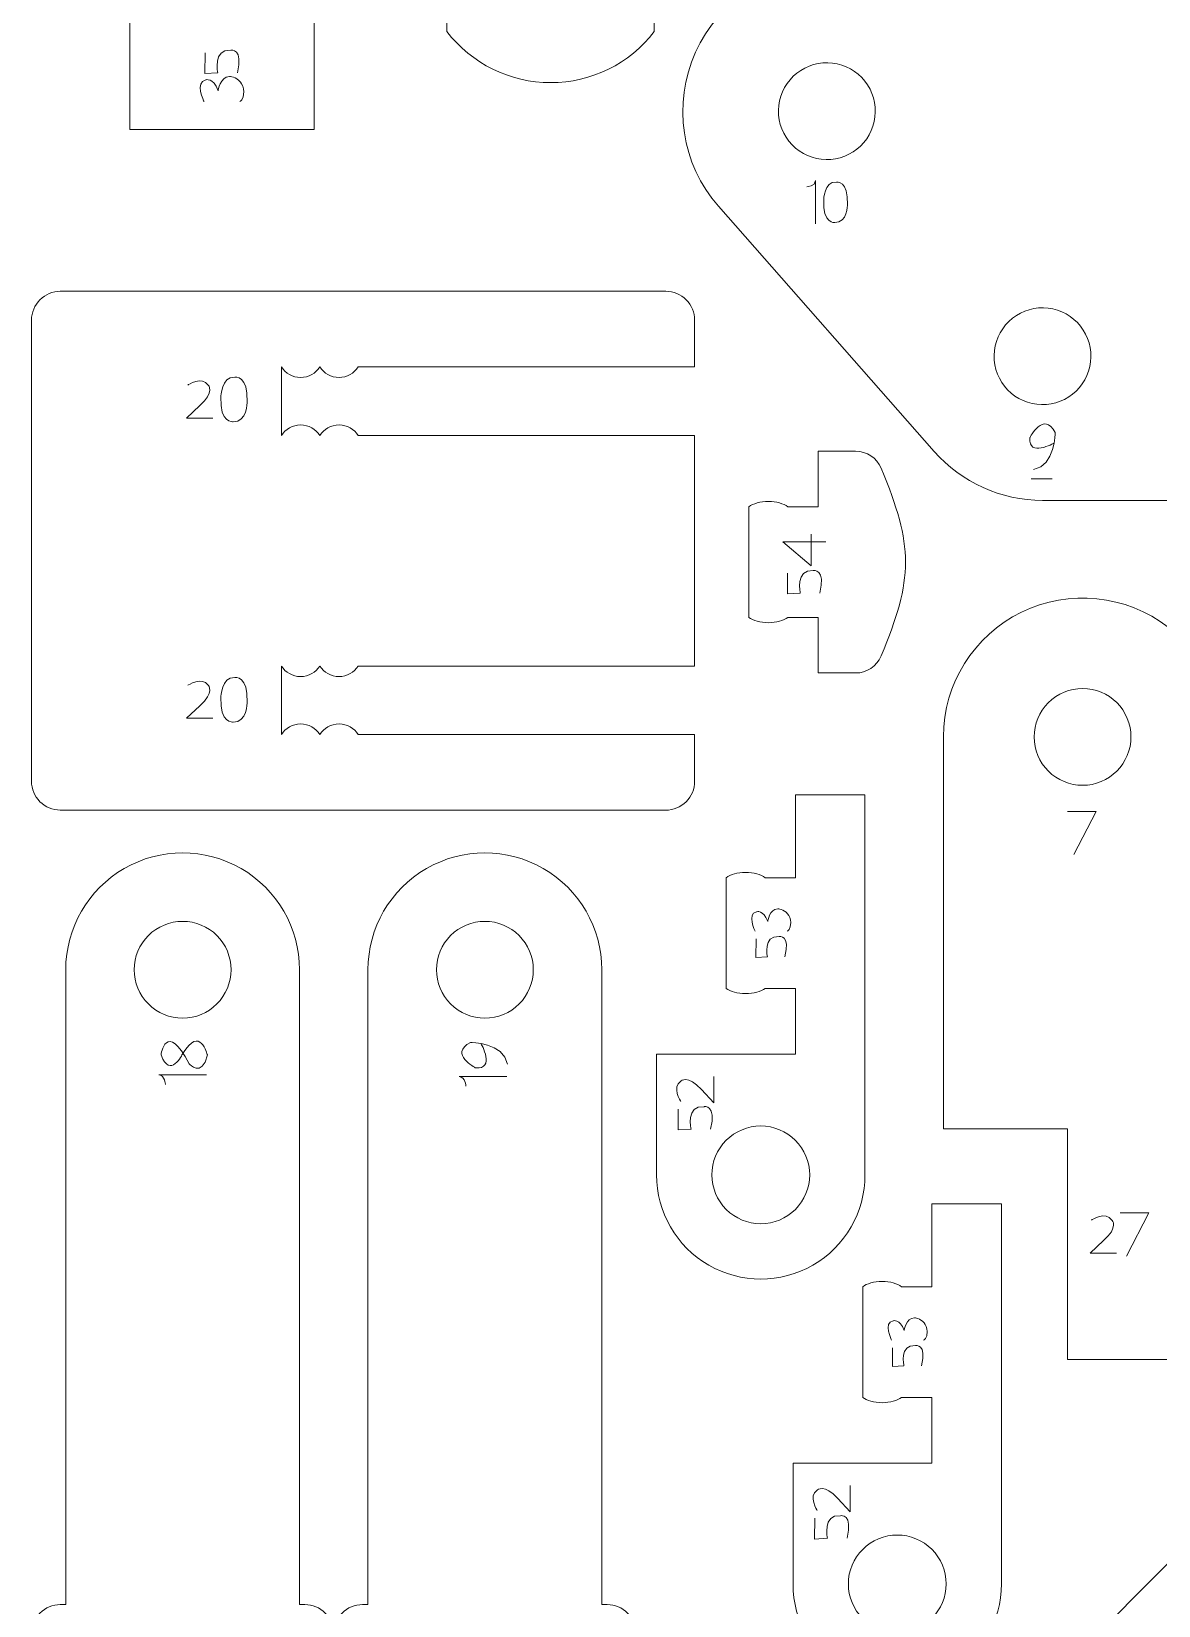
# Model space of a CAD drawing. Header units: centimetres. Extents: x -25 to 25, y -32.5 to 32.5.
# Drawn here: x -14.1 to -9.16, y 8.1 to 15 of the extents above; entities that cross this region are included whole.
import ezdxf

# ---------------------------------------------------------------- set-up
doc = ezdxf.new("R2010")
doc.units = ezdxf.units.CM
doc.header["$MEASUREMENT"] = 0
doc.layers.add('Capa 1', color=7, linetype='Continuous')

msp = doc.modelspace()

# ---------------------------------------------------------------- linework, layer by layer
at = {"layer": 'Capa 1', "color": 250, "lineweight": 9}
for points, knots in [([(-11.74855, 15.68373), (-11.74855, 15.68373), (-11.3707, 15.68237), (-11.3707, 15.68237), (-11.3707, 15.68237), (-11.3707, 15.68237), (-11.3707, 16.61662), (-11.3707, 16.61662), (-11.3707, 16.61662), (-11.3707, 16.61662), (-11.06768, 16.61662), (-11.06768, 16.61662), (-11.06768, 16.61662), (-11.06768, 16.61662), (-11.06768, 17.6771), (-11.06768, 17.6771), (-11.06768, 17.6771), (-11.06768, 17.6771), (-11.3707, 17.6771), (-11.3707, 17.6771), (-11.3707, 17.6771), (-11.3707, 17.6771), (-11.3707, 18.30834), (-11.3707, 18.30834), (-11.3707, 18.30834), (-11.3707, 18.30834), (-12.27966, 18.30834), (-12.27966, 18.30834), (-12.27966, 18.30834), (-12.27966, 18.30834), (-12.27966, 17.6771), (-12.27966, 17.6771), (-12.27966, 17.6771), (-12.27966, 17.6771), (-12.58267, 17.6771), (-12.58267, 17.6771), (-12.58267, 17.6771), (-12.58267, 17.6771), (-12.58267, 16.61662), (-12.58267, 16.61662), (-12.58267, 16.61662), (-12.58267, 16.61662), (-12.27966, 16.61662), (-12.27966, 16.61662), (-12.27966, 16.61662), (-12.27966, 16.61662), (-12.27966, 14.99787), (-12.27966, 14.99787), (-12.27966, 14.99787), (-12.17113, 14.85638), (-12.00285, 14.77351), (-11.82457, 14.77369), (-11.82457, 14.77369), (-11.64624, 14.77388), (-11.47891, 14.85615), (-11.3707, 14.99787), (-11.3707, 14.99787), (-11.3707, 14.99787), (-11.3707, 15.37938), (-11.3707, 15.37938), (-11.3707, 15.37938), (-11.3707, 15.37938), (-11.74855, 15.37938), (-11.74855, 15.37938)], [0, 0, 0, 0, 0.0588235, 0.0588235, 0.0588235, 0.0588235, 0.1176471, 0.1176471, 0.1176471, 0.1176471, 0.1764706, 0.1764706, 0.1764706, 0.1764706, 0.2352941, 0.2352941, 0.2352941, 0.2352941, 0.2941176, 0.2941176, 0.2941176, 0.2941176, 0.3529412, 0.3529412, 0.3529412, 0.3529412, 0.4117647, 0.4117647, 0.4117647, 0.4117647, 0.4705882, 0.4705882, 0.4705882, 0.4705882, 0.5294118, 0.5294118, 0.5294118, 0.5294118, 0.5882353, 0.5882353, 0.5882353, 0.5882353, 0.6470588, 0.6470588, 0.6470588, 0.6470588, 0.7058824, 0.7058824, 0.7058824, 0.7058824, 0.7647059, 0.7647059, 0.7647059, 0.7647059, 0.8235294, 0.8235294, 0.8235294, 0.8235294, 0.8823529, 0.8823529, 0.8823529, 0.8823529, 1, 1, 1, 1]), ([(-12.4709, 16.41608), (-12.4709, 16.41608), (-12.86054, 16.41608), (-12.86054, 16.41608), (-12.86054, 16.41608), (-12.86054, 16.41608), (-12.86054, 17.35537), (-12.86054, 17.35537), (-12.86054, 17.35537), (-12.86054, 17.35537), (-13.66854, 17.35537), (-13.66854, 17.35537), (-13.66854, 17.35537), (-13.66854, 17.35537), (-13.66854, 16.41608), (-13.66854, 16.41608), (-13.66854, 16.41608), (-13.66854, 16.41608), (-14.05821, 16.41608), (-14.05821, 16.41608), (-14.05821, 16.41608), (-14.05821, 15.75616), (-14.05821, 16.16703), (-14.05821, 15.50711), (-14.05821, 15.50711), (-14.05821, 15.50711), (-13.66854, 15.50711), (-13.66854, 15.50711), (-13.66854, 15.50711), (-13.66854, 15.50711), (-13.66854, 14.56782), (-13.66854, 14.56782), (-13.66854, 14.56782), (-13.66854, 14.56782), (-12.86054, 14.56782), (-12.86054, 14.56782), (-12.86054, 14.56782), (-12.86054, 14.56782), (-12.86054, 15.50711), (-12.86054, 15.50711), (-12.86054, 15.50711), (-12.86054, 15.50711), (-12.4709, 15.50711), (-12.4709, 15.50711), (-12.4709, 15.50711), (-12.4709, 15.50711), (-12.4709, 16.41608), (-12.4709, 16.41608)], [0, 0, 0, 0, 0.0769231, 0.0769231, 0.0769231, 0.0769231, 0.1538462, 0.1538462, 0.1538462, 0.1538462, 0.2307692, 0.2307692, 0.2307692, 0.2307692, 0.3076923, 0.3076923, 0.3076923, 0.3076923, 0.3846154, 0.3846154, 0.3846154, 0.3846154, 0.4615385, 0.4615385, 0.4615385, 0.4615385, 0.5384615, 0.5384615, 0.5384615, 0.5384615, 0.6153846, 0.6153846, 0.6153846, 0.6153846, 0.6923077, 0.6923077, 0.6923077, 0.6923077, 0.7692308, 0.7692308, 0.7692308, 0.7692308, 0.8461538, 0.8461538, 0.8461538, 0.8461538, 1, 1, 1, 1]), ([(-11.0886, 14.23164), (-11.0886, 14.23164), (-10.14392, 13.15748), (-10.14392, 13.15748), (-10.14392, 13.15748), (-10.02403, 13.02119), (-9.85147, 12.94305), (-9.66995, 12.94299), (-9.66995, 12.94299), (-9.66995, 12.94299), (-8.71816, 12.94254), (-8.71816, 12.94254), (-8.71816, 12.94254), (-8.53664, 12.94248), (-8.36397, 13.02037), (-8.24398, 13.15658), (-8.24398, 13.15658), (-8.24398, 13.15658), (-7.29828, 14.22984), (-7.29828, 14.22984), (-7.29828, 14.22984), (-7.13456, 14.4168), (-7.0955, 14.68231), (-7.19844, 14.9085), (-7.19844, 14.9085), (-7.30138, 15.13469), (-7.52335, 15.27964), (-7.77186, 15.27899), (-7.77186, 15.27899), (-7.77186, 15.27899), (-10.61403, 15.28034), (-10.61403, 15.28034), (-10.61403, 15.28034), (-10.86254, 15.27969), (-11.08765, 15.13357), (-11.18941, 14.90684), (-11.18941, 14.90684), (-11.29117, 14.68012), (-11.2533, 14.41775), (-11.0886, 14.23164)], [0, 0, 0, 0, 0.0909091, 0.0909091, 0.0909091, 0.0909091, 0.1818182, 0.1818182, 0.1818182, 0.1818182, 0.2727273, 0.2727273, 0.2727273, 0.2727273, 0.3636364, 0.3636364, 0.3636364, 0.3636364, 0.4545455, 0.4545455, 0.4545455, 0.4545455, 0.5454545, 0.5454545, 0.5454545, 0.5454545, 0.6363636, 0.6363636, 0.6363636, 0.6363636, 0.7272727, 0.7272727, 0.7272727, 0.7272727, 0.8181818, 0.8181818, 0.8181818, 0.8181818, 1, 1, 1, 1]), ([(-10.45277, 14.51127), (-10.48918, 14.46842), (-10.54112, 14.4418), (-10.59716, 14.43724), (-10.59716, 14.43724), (-10.6532, 14.4327), (-10.70896, 14.45077), (-10.75181, 14.48718), (-10.75181, 14.48718), (-10.79465, 14.52359), (-10.82128, 14.57553), (-10.82583, 14.63157), (-10.82583, 14.63157), (-10.83038, 14.68762), (-10.81231, 14.74337), (-10.7759, 14.78622), (-10.7759, 14.78622), (-10.73948, 14.82906), (-10.68755, 14.85569), (-10.6315, 14.86024), (-10.6315, 14.86024), (-10.57546, 14.86479), (-10.5197, 14.84672), (-10.47686, 14.81031), (-10.47686, 14.81031), (-10.43401, 14.7739), (-10.40738, 14.72196), (-10.40284, 14.66591), (-10.40284, 14.66591), (-10.39829, 14.60987), (-10.41636, 14.55411), (-10.45277, 14.51127)], [0, 0, 0, 0, 0.1111111, 0.1111111, 0.1111111, 0.1111111, 0.2222222, 0.2222222, 0.2222222, 0.2222222, 0.3333333, 0.3333333, 0.3333333, 0.3333333, 0.4444444, 0.4444444, 0.4444444, 0.4444444, 0.5555556, 0.5555556, 0.5555556, 0.5555556, 0.6666667, 0.6666667, 0.6666667, 0.6666667, 0.7777778, 0.7777778, 0.7777778, 0.7777778, 1, 1, 1, 1]), ([(-12.66759, 11.91696), (-12.66759, 11.91696), (-11.19405, 11.91696), (-11.19405, 11.91696), (-11.19405, 11.91696), (-11.19405, 11.91696), (-11.19405, 11.71169), (-11.19405, 11.71169), (-11.19405, 11.71169), (-11.19407, 11.67817), (-11.20741, 11.64603), (-11.23113, 11.62234), (-11.23113, 11.62234), (-11.25485, 11.59865), (-11.28685, 11.58535), (-11.32037, 11.58538), (-11.32037, 11.58538), (-11.32037, 11.58538), (-13.97307, 11.58538), (-13.97307, 11.58538), (-13.97307, 11.58538), (-14.00659, 11.5854), (-14.03873, 11.59873), (-14.06242, 11.62245), (-14.06242, 11.62245), (-14.08611, 11.64617), (-14.09941, 11.67817), (-14.09938, 11.71169), (-14.09938, 11.71169), (-14.09938, 11.71169), (-14.09938, 13.7328), (-14.09938, 13.7328), (-14.09938, 13.7328), (-14.09937, 13.76632), (-14.08603, 13.79846), (-14.06231, 13.82215), (-14.06231, 13.82215), (-14.03859, 13.84584), (-14.00659, 13.85914), (-13.97307, 13.85911), (-13.97307, 13.85911), (-13.97307, 13.85911), (-11.32037, 13.85911), (-11.32037, 13.85911), (-11.32037, 13.85911), (-11.28685, 13.85909), (-11.2547, 13.84575), (-11.23102, 13.82204), (-11.23102, 13.82204), (-11.20733, 13.79831), (-11.19403, 13.76632), (-11.19405, 13.7328), (-11.19405, 13.7328), (-11.19405, 13.7328), (-11.19405, 13.52753), (-11.19405, 13.52753), (-11.19405, 13.52753), (-11.19405, 13.52753), (-12.66775, 13.52753), (-12.66775, 13.52753)], [0, 0, 0, 0, 0.0625, 0.0625, 0.0625, 0.0625, 0.125, 0.125, 0.125, 0.125, 0.1875, 0.1875, 0.1875, 0.1875, 0.25, 0.25, 0.25, 0.25, 0.3125, 0.3125, 0.3125, 0.3125, 0.375, 0.375, 0.375, 0.375, 0.4375, 0.4375, 0.4375, 0.4375, 0.5, 0.5, 0.5, 0.5, 0.5625, 0.5625, 0.5625, 0.5625, 0.625, 0.625, 0.625, 0.625, 0.6875, 0.6875, 0.6875, 0.6875, 0.75, 0.75, 0.75, 0.75, 0.8125, 0.8125, 0.8125, 0.8125, 0.875, 0.875, 0.875, 0.875, 1, 1, 1, 1]), ([(-9.50809, 13.43711), (-9.54449, 13.39426), (-9.59643, 13.36764), (-9.65248, 13.36309), (-9.65248, 13.36309), (-9.70852, 13.35854), (-9.76428, 13.37661), (-9.80712, 13.41302), (-9.80712, 13.41302), (-9.84997, 13.44943), (-9.87659, 13.50137), (-9.88115, 13.55741), (-9.88115, 13.55741), (-9.8857, 13.61346), (-9.86763, 13.66921), (-9.83121, 13.71206), (-9.83121, 13.71206), (-9.7948, 13.7549), (-9.74287, 13.78153), (-9.68683, 13.78608), (-9.68683, 13.78608), (-9.63078, 13.79063), (-9.57502, 13.77256), (-9.53218, 13.73615), (-9.53218, 13.73615), (-9.48933, 13.69974), (-9.4627, 13.6478), (-9.45816, 13.59176), (-9.45816, 13.59176), (-9.4536, 13.53571), (-9.47167, 13.47995), (-9.50809, 13.43711)], [0, 0, 0, 0, 0.1111111, 0.1111111, 0.1111111, 0.1111111, 0.2222222, 0.2222222, 0.2222222, 0.2222222, 0.3333333, 0.3333333, 0.3333333, 0.3333333, 0.4444444, 0.4444444, 0.4444444, 0.4444444, 0.5555556, 0.5555556, 0.5555556, 0.5555556, 0.6666667, 0.6666667, 0.6666667, 0.6666667, 0.7777778, 0.7777778, 0.7777778, 0.7777778, 1, 1, 1, 1]), ([(-13.00463, 13.52753), (-12.98685, 13.49983), (-12.95577, 13.48147), (-12.92041, 13.48147), (-12.92041, 13.48147), (-12.88505, 13.48147), (-12.85397, 13.49983), (-12.83619, 13.52753)], [0, 0, 0, 0, 0.3333333, 0.3333333, 0.3333333, 0.3333333, 1, 1, 1, 1]), ([(-12.83619, 13.52753), (-12.81841, 13.49983), (-12.78733, 13.48147), (-12.75197, 13.48147), (-12.75197, 13.48147), (-12.71661, 13.48147), (-12.68553, 13.49983), (-12.66775, 13.52753)], [0, 0, 0, 0, 0.3333333, 0.3333333, 0.3333333, 0.3333333, 1, 1, 1, 1]), ([(-13.00447, 13.22752), (-12.98669, 13.25522), (-12.95561, 13.27358), (-12.92025, 13.27358), (-12.92025, 13.27358), (-12.88489, 13.27358), (-12.85381, 13.25522), (-12.83603, 13.22752)], [0, 0, 0, 0, 0.3333333, 0.3333333, 0.3333333, 0.3333333, 1, 1, 1, 1]), ([(-12.83603, 13.22752), (-12.81825, 13.25522), (-12.78717, 13.27358), (-12.75181, 13.27358), (-12.75181, 13.27358), (-12.71645, 13.27358), (-12.68537, 13.25522), (-12.66759, 13.22752)], [0, 0, 0, 0, 0.3333333, 0.3333333, 0.3333333, 0.3333333, 1, 1, 1, 1]), ([(-12.66759, 13.22752), (-12.66759, 13.22752), (-11.19405, 13.22752), (-11.19405, 13.22752), (-11.19405, 13.22752), (-11.19405, 13.22752), (-11.19405, 12.21697), (-11.19405, 12.21697), (-11.19405, 12.21697), (-11.19405, 12.21697), (-12.66775, 12.21697), (-12.66775, 12.21697)], [0, 0, 0, 0, 0.25, 0.25, 0.25, 0.25, 0.5, 0.5, 0.5, 0.5, 1, 1, 1, 1]), ([(-10.78584, 12.91482), (-10.78584, 12.91482), (-10.65301, 12.91482), (-10.65301, 12.91482), (-10.65301, 12.91482), (-10.65301, 12.91482), (-10.65301, 13.15842), (-10.65301, 13.15842), (-10.65301, 13.15842), (-10.65301, 13.15842), (-10.4887, 13.15842), (-10.4887, 13.15842), (-10.4887, 13.15842), (-10.43977, 13.15838), (-10.39572, 13.12906), (-10.37687, 13.08395), (-10.37687, 13.08395), (-10.23475, 12.74377), (-10.23467, 12.60107), (-10.37687, 12.26094), (-10.37687, 12.26094), (-10.39572, 12.21583), (-10.43977, 12.18646), (-10.4887, 12.18646), (-10.4887, 12.18646), (-10.4887, 12.18646), (-10.65301, 12.18646), (-10.65301, 12.18646), (-10.65301, 12.18646), (-10.65301, 12.18646), (-10.65301, 12.43006), (-10.65301, 12.43006), (-10.65301, 12.43006), (-10.65301, 12.43006), (-10.78584, 12.43006), (-10.78584, 12.43006)], [0, 0, 0, 0, 0.1, 0.1, 0.1, 0.1, 0.2, 0.2, 0.2, 0.2, 0.3, 0.3, 0.3, 0.3, 0.4, 0.4, 0.4, 0.4, 0.5, 0.5, 0.5, 0.5, 0.6, 0.6, 0.6, 0.6, 0.7, 0.7, 0.7, 0.7, 0.8, 0.8, 0.8, 0.8, 1, 1, 1, 1]), ([(-10.95597, 12.91482), (-10.93801, 12.92881), (-10.90662, 12.93808), (-10.8709, 12.93808), (-10.8709, 12.93808), (-10.83519, 12.93808), (-10.8038, 12.92881), (-10.78584, 12.91482)], [0, 0, 0, 0, 0.3333333, 0.3333333, 0.3333333, 0.3333333, 1, 1, 1, 1]), ([(-8.78148, 9.8854), (-8.78148, 9.8854), (-8.34007, 9.8854), (-8.34007, 9.8854), (-8.34007, 9.8854), (-8.34007, 9.8854), (-8.34007, 10.18857), (-8.34007, 10.18857), (-8.34007, 10.18857), (-8.34007, 10.18857), (-7.57704, 10.18857), (-7.57704, 10.18857), (-7.57704, 10.18857), (-7.57704, 10.18857), (-7.57704, 10.87427), (-7.57704, 10.87427), (-7.57704, 10.87427), (-7.57707, 11.06881), (-7.66656, 11.25237), (-7.81991, 11.37207), (-7.81991, 11.37207), (-7.81991, 11.37207), (-9.11915, 12.38665), (-9.11915, 12.38665), (-9.11915, 12.38665), (-9.30335, 12.5297), (-9.55298, 12.55522), (-9.76231, 12.4524), (-9.76231, 12.4524), (-9.97164, 12.34959), (-10.10403, 12.13966), (-10.10341, 11.90644), (-10.10341, 11.90644), (-10.10341, 11.90644), (-10.10341, 10.18857), (-10.10341, 10.18857), (-10.10341, 10.18857), (-10.10341, 10.18857), (-9.55978, 10.18857), (-9.55978, 10.18857), (-9.55978, 10.18857), (-9.55978, 10.18857), (-9.55978, 9.17802), (-9.55978, 9.17802), (-9.55978, 9.17802), (-9.55978, 9.17802), (-8.34007, 9.17802), (-8.34007, 9.17802), (-8.34007, 9.17802), (-8.34007, 9.17802), (-8.34007, 9.58539), (-8.34007, 9.58539), (-8.34007, 9.58539), (-8.34007, 9.58539), (-8.78132, 9.58539), (-8.78132, 9.58539)], [0, 0, 0, 0, 0.0666667, 0.0666667, 0.0666667, 0.0666667, 0.1333333, 0.1333333, 0.1333333, 0.1333333, 0.2, 0.2, 0.2, 0.2, 0.2666667, 0.2666667, 0.2666667, 0.2666667, 0.3333333, 0.3333333, 0.3333333, 0.3333333, 0.4, 0.4, 0.4, 0.4, 0.4666667, 0.4666667, 0.4666667, 0.4666667, 0.5333333, 0.5333333, 0.5333333, 0.5333333, 0.6, 0.6, 0.6, 0.6, 0.6666667, 0.6666667, 0.6666667, 0.6666667, 0.7333333, 0.7333333, 0.7333333, 0.7333333, 0.8, 0.8, 0.8, 0.8, 0.8666667, 0.8666667, 0.8666667, 0.8666667, 1, 1, 1, 1]), ([(-10.95597, 12.43006), (-10.93801, 12.41607), (-10.90662, 12.4068), (-10.8709, 12.4068), (-10.8709, 12.4068), (-10.83519, 12.4068), (-10.8038, 12.41607), (-10.78584, 12.43006)], [0, 0, 0, 0, 0.3333333, 0.3333333, 0.3333333, 0.3333333, 1, 1, 1, 1]), ([(-13.00463, 12.21697), (-12.98685, 12.18927), (-12.95577, 12.17091), (-12.92041, 12.17091), (-12.92041, 12.17091), (-12.88505, 12.17091), (-12.85397, 12.18927), (-12.83619, 12.21697)], [0, 0, 0, 0, 0.3333333, 0.3333333, 0.3333333, 0.3333333, 1, 1, 1, 1]), ([(-12.83619, 12.21697), (-12.81841, 12.18927), (-12.78733, 12.17091), (-12.75197, 12.17091), (-12.75197, 12.17091), (-12.71661, 12.17091), (-12.68553, 12.18927), (-12.66775, 12.21697)], [0, 0, 0, 0, 0.3333333, 0.3333333, 0.3333333, 0.3333333, 1, 1, 1, 1]), ([(-9.28201, 11.90644), (-9.28197, 11.85021), (-9.30427, 11.79628), (-9.344, 11.7565), (-9.344, 11.7565), (-9.38374, 11.71671), (-9.43791, 11.69434), (-9.49414, 11.6943), (-9.49414, 11.6943), (-9.55037, 11.69427), (-9.60431, 11.71657), (-9.64409, 11.75631), (-9.64409, 11.75631), (-9.68387, 11.79604), (-9.70624, 11.85021), (-9.70628, 11.90644), (-9.70628, 11.90644), (-9.70632, 11.96267), (-9.68401, 12.01661), (-9.64428, 12.05639), (-9.64428, 12.05639), (-9.60455, 12.09618), (-9.55037, 12.11855), (-9.49414, 12.11858), (-9.49414, 12.11858), (-9.43791, 12.11861), (-9.38398, 12.09631), (-9.34419, 12.05658), (-9.34419, 12.05658), (-9.30441, 12.01685), (-9.28204, 11.96267), (-9.28201, 11.90644)], [0, 0, 0, 0, 0.1111111, 0.1111111, 0.1111111, 0.1111111, 0.2222222, 0.2222222, 0.2222222, 0.2222222, 0.3333333, 0.3333333, 0.3333333, 0.3333333, 0.4444444, 0.4444444, 0.4444444, 0.4444444, 0.5555556, 0.5555556, 0.5555556, 0.5555556, 0.6666667, 0.6666667, 0.6666667, 0.6666667, 0.7777778, 0.7777778, 0.7777778, 0.7777778, 1, 1, 1, 1]), ([(-13.00447, 11.91696), (-12.98669, 11.94466), (-12.95561, 11.96302), (-12.92025, 11.96302), (-12.92025, 11.96302), (-12.88489, 11.96302), (-12.85381, 11.94466), (-12.83603, 11.91696)], [0, 0, 0, 0, 0.3333333, 0.3333333, 0.3333333, 0.3333333, 1, 1, 1, 1]), ([(-12.83603, 11.91696), (-12.81825, 11.94466), (-12.78717, 11.96302), (-12.75181, 11.96302), (-12.75181, 11.96302), (-12.71645, 11.96302), (-12.68537, 11.94466), (-12.66759, 11.91696)], [0, 0, 0, 0, 0.3333333, 0.3333333, 0.3333333, 0.3333333, 1, 1, 1, 1]), ([(-10.88539, 11.28917), (-10.88539, 11.28917), (-10.75252, 11.28917), (-10.75252, 11.28917), (-10.75252, 11.28917), (-10.75252, 11.28917), (-10.75252, 11.65273), (-10.75252, 11.65273), (-10.75252, 11.65273), (-10.75252, 11.65273), (-10.4474, 11.65273), (-10.4474, 11.65273), (-10.4474, 11.65273), (-10.4474, 11.65273), (-10.4474, 9.98702), (-10.4474, 9.98702), (-10.4474, 9.98702), (-10.4474, 9.82385), (-10.53444, 9.67312), (-10.67571, 9.59155), (-10.67571, 9.59155), (-10.81698, 9.50999), (-10.99106, 9.50999), (-11.13233, 9.59155), (-11.13233, 9.59155), (-11.27361, 9.67312), (-11.36065, 9.82385), (-11.36065, 9.98702), (-11.36065, 9.98702), (-11.36065, 9.98702), (-11.36065, 10.51634), (-11.36065, 10.51634), (-11.36065, 10.51634), (-11.36065, 10.51634), (-10.75252, 10.51634), (-10.75252, 10.51634), (-10.75252, 10.51634), (-10.75252, 10.51634), (-10.75252, 10.80436), (-10.75252, 10.80436), (-10.75252, 10.80436), (-10.75252, 10.80436), (-10.88539, 10.80436), (-10.88539, 10.80436)], [0, 0, 0, 0, 0.0833333, 0.0833333, 0.0833333, 0.0833333, 0.1666667, 0.1666667, 0.1666667, 0.1666667, 0.25, 0.25, 0.25, 0.25, 0.3333333, 0.3333333, 0.3333333, 0.3333333, 0.4166667, 0.4166667, 0.4166667, 0.4166667, 0.5, 0.5, 0.5, 0.5, 0.5833333, 0.5833333, 0.5833333, 0.5833333, 0.6666667, 0.6666667, 0.6666667, 0.6666667, 0.75, 0.75, 0.75, 0.75, 0.8333333, 0.8333333, 0.8333333, 0.8333333, 1, 1, 1, 1]), ([(-12.77509, 4.61434), (-12.77511, 4.58081), (-12.78845, 4.54867), (-12.81216, 4.52498), (-12.81216, 4.52498), (-12.83588, 4.5013), (-12.86788, 4.488), (-12.9014, 4.48802), (-12.9014, 4.48802), (-12.9014, 4.48802), (-12.92509, 4.48802), (-12.92509, 4.48802), (-12.92509, 4.48802), (-12.92509, 4.48802), (-12.92509, 1.7058), (-12.92509, 1.7058), (-12.92509, 1.7058), (-12.92509, 1.52283), (-13.0227, 1.35375), (-13.18116, 1.26227), (-13.18116, 1.26227), (-13.33962, 1.17079), (-13.53485, 1.17079), (-13.69331, 1.26227), (-13.69331, 1.26227), (-13.85176, 1.35375), (-13.94938, 1.52283), (-13.94938, 1.7058), (-13.94938, 1.7058), (-13.94938, 1.7058), (-13.94938, 4.48802), (-13.94938, 4.48802), (-13.94938, 4.48802), (-13.94938, 4.48802), (-13.97307, 4.48802), (-13.97307, 4.48802), (-13.97307, 4.48802), (-14.00658, 4.48804), (-14.03873, 4.50137), (-14.06242, 4.5251), (-14.06242, 4.5251), (-14.08611, 4.54881), (-14.09941, 4.58081), (-14.09938, 4.61434), (-14.09938, 4.61434), (-14.09938, 4.61434), (-14.09938, 7.9774), (-14.09938, 7.9774), (-14.09938, 7.9774), (-14.09936, 8.01092), (-14.08602, 8.04307), (-14.06231, 8.06675), (-14.06231, 8.06675), (-14.03858, 8.09045), (-14.00658, 8.10374), (-13.97307, 8.10372), (-13.97307, 8.10372), (-13.97307, 8.10372), (-13.94938, 8.10372), (-13.94938, 8.10372), (-13.94938, 8.10372), (-13.94938, 8.10372), (-13.94938, 10.88594), (-13.94938, 10.88594), (-13.94938, 10.88594), (-13.94938, 11.06891), (-13.85176, 11.23798), (-13.69331, 11.32947), (-13.69331, 11.32947), (-13.53485, 11.42096), (-13.33962, 11.42096), (-13.18116, 11.32947), (-13.18116, 11.32947), (-13.0227, 11.23798), (-12.92509, 11.06891), (-12.92509, 10.88594), (-12.92509, 10.88594), (-12.92509, 10.88594), (-12.92509, 8.10372), (-12.92509, 8.10372), (-12.92509, 8.10372), (-12.92509, 8.10372), (-12.9014, 8.10372), (-12.9014, 8.10372), (-12.9014, 8.10372), (-12.86788, 8.1037), (-12.83574, 8.09036), (-12.81205, 8.06664), (-12.81205, 8.06664), (-12.78836, 8.04292), (-12.77506, 8.01092), (-12.77509, 7.9774)], [0, 0, 0, 0, 0.0416667, 0.0416667, 0.0416667, 0.0416667, 0.0833333, 0.0833333, 0.0833333, 0.0833333, 0.125, 0.125, 0.125, 0.125, 0.1666667, 0.1666667, 0.1666667, 0.1666667, 0.2083333, 0.2083333, 0.2083333, 0.2083333, 0.25, 0.25, 0.25, 0.25, 0.2916667, 0.2916667, 0.2916667, 0.2916667, 0.3333333, 0.3333333, 0.3333333, 0.3333333, 0.375, 0.375, 0.375, 0.375, 0.4166667, 0.4166667, 0.4166667, 0.4166667, 0.4583333, 0.4583333, 0.4583333, 0.4583333, 0.5, 0.5, 0.5, 0.5, 0.5416667, 0.5416667, 0.5416667, 0.5416667, 0.5833333, 0.5833333, 0.5833333, 0.5833333, 0.625, 0.625, 0.625, 0.625, 0.6666667, 0.6666667, 0.6666667, 0.6666667, 0.7083333, 0.7083333, 0.7083333, 0.7083333, 0.75, 0.75, 0.75, 0.75, 0.7916667, 0.7916667, 0.7916667, 0.7916667, 0.8333333, 0.8333333, 0.8333333, 0.8333333, 0.875, 0.875, 0.875, 0.875, 0.9166667, 0.9166667, 0.9166667, 0.9166667, 1, 1, 1, 1]), ([(-12.62509, 10.88594), (-12.62509, 10.88594), (-12.62509, 8.10372), (-12.62509, 8.10372), (-12.62509, 8.10372), (-12.62509, 8.10372), (-12.64878, 8.10372), (-12.64878, 8.10372), (-12.64878, 8.10372), (-12.68229, 8.1037), (-12.71444, 8.09037), (-12.73813, 8.06664), (-12.73813, 8.06664), (-12.76182, 8.04293), (-12.77512, 8.01093), (-12.77509, 7.9774), (-12.77509, 7.9774), (-12.77509, 7.9774), (-12.77509, 4.61434), (-12.77509, 4.61434), (-12.77509, 4.61434), (-12.77507, 4.58082), (-12.76173, 4.54867), (-12.73802, 4.52499), (-12.73802, 4.52499), (-12.71429, 4.50129), (-12.68229, 4.488), (-12.64878, 4.48802), (-12.64878, 4.48802), (-12.64878, 4.48802), (-12.62509, 4.48802), (-12.62509, 4.48802), (-12.62509, 4.48802), (-12.62509, 4.48802), (-12.62509, 1.7058), (-12.62509, 1.7058), (-12.62509, 1.7058), (-12.62509, 1.52283), (-12.52747, 1.35376), (-12.36902, 1.26227), (-12.36902, 1.26227), (-12.21056, 1.17078), (-12.01533, 1.17078), (-11.85687, 1.26227), (-11.85687, 1.26227), (-11.69841, 1.35376), (-11.6008, 1.52283), (-11.6008, 1.7058), (-11.6008, 1.7058), (-11.6008, 1.7058), (-11.6008, 4.48802), (-11.6008, 4.48802), (-11.6008, 4.48802), (-11.6008, 4.48802), (-11.57711, 4.48802), (-11.57711, 4.48802), (-11.57711, 4.48802), (-11.54359, 4.48804), (-11.51145, 4.50138), (-11.48776, 4.5251), (-11.48776, 4.5251), (-11.46407, 4.54882), (-11.45077, 4.58082), (-11.4508, 4.61434), (-11.4508, 4.61434), (-11.4508, 4.61434), (-11.4508, 7.9774), (-11.4508, 7.9774), (-11.4508, 7.9774), (-11.45082, 8.01093), (-11.46416, 8.04307), (-11.48787, 8.06676), (-11.48787, 8.06676), (-11.51159, 8.09044), (-11.54359, 8.10374), (-11.57711, 8.10372), (-11.57711, 8.10372), (-11.57711, 8.10372), (-11.6008, 8.10372), (-11.6008, 8.10372), (-11.6008, 8.10372), (-11.6008, 8.10372), (-11.6008, 10.88594), (-11.6008, 10.88594), (-11.6008, 10.88594), (-11.6008, 11.06891), (-11.69841, 11.23799), (-11.85687, 11.32947), (-11.85687, 11.32947), (-12.01533, 11.42095), (-12.21056, 11.42095), (-12.36902, 11.32947), (-12.36902, 11.32947), (-12.52747, 11.23799), (-12.62509, 11.06891), (-12.62509, 10.88594)], [0, 0, 0, 0, 0.04, 0.04, 0.04, 0.04, 0.08, 0.08, 0.08, 0.08, 0.12, 0.12, 0.12, 0.12, 0.16, 0.16, 0.16, 0.16, 0.2, 0.2, 0.2, 0.2, 0.24, 0.24, 0.24, 0.24, 0.28, 0.28, 0.28, 0.28, 0.32, 0.32, 0.32, 0.32, 0.36, 0.36, 0.36, 0.36, 0.4, 0.4, 0.4, 0.4, 0.44, 0.44, 0.44, 0.44, 0.48, 0.48, 0.48, 0.48, 0.52, 0.52, 0.52, 0.52, 0.56, 0.56, 0.56, 0.56, 0.6, 0.6, 0.6, 0.6, 0.64, 0.64, 0.64, 0.64, 0.68, 0.68, 0.68, 0.68, 0.72, 0.72, 0.72, 0.72, 0.76, 0.76, 0.76, 0.76, 0.8, 0.8, 0.8, 0.8, 0.84, 0.84, 0.84, 0.84, 0.88, 0.88, 0.88, 0.88, 0.92, 0.92, 0.92, 0.92, 1, 1, 1, 1]), ([(-11.05552, 11.28917), (-11.03756, 11.30316), (-11.00617, 11.31243), (-10.97045, 11.31243), (-10.97045, 11.31243), (-10.93474, 11.31243), (-10.90335, 11.30316), (-10.88539, 11.28917)], [0, 0, 0, 0, 0.3333333, 0.3333333, 0.3333333, 0.3333333, 1, 1, 1, 1]), ([(-13.43723, 11.09807), (-13.49346, 11.09811), (-13.5474, 11.07581), (-13.58718, 11.03608), (-13.58718, 11.03608), (-13.62696, 10.99634), (-13.64933, 10.94217), (-13.64937, 10.88594), (-13.64937, 10.88594), (-13.64941, 10.82971), (-13.62711, 10.77577), (-13.58737, 10.73599), (-13.58737, 10.73599), (-13.54764, 10.6962), (-13.49346, 10.67383), (-13.43723, 10.6738), (-13.43723, 10.6738), (-13.38101, 10.67377), (-13.32707, 10.69607), (-13.28729, 10.7358), (-13.28729, 10.7358), (-13.2475, 10.77553), (-13.22513, 10.82971), (-13.2251, 10.88594), (-13.2251, 10.88594), (-13.22506, 10.94217), (-13.24736, 10.9961), (-13.2871, 11.03589), (-13.2871, 11.03589), (-13.32683, 11.07567), (-13.38101, 11.09804), (-13.43723, 11.09807)], [0, 0, 0, 0, 0.1111111, 0.1111111, 0.1111111, 0.1111111, 0.2222222, 0.2222222, 0.2222222, 0.2222222, 0.3333333, 0.3333333, 0.3333333, 0.3333333, 0.4444444, 0.4444444, 0.4444444, 0.4444444, 0.5555556, 0.5555556, 0.5555556, 0.5555556, 0.6666667, 0.6666667, 0.6666667, 0.6666667, 0.7777778, 0.7777778, 0.7777778, 0.7777778, 1, 1, 1, 1]), ([(-12.11294, 10.6738), (-12.16917, 10.67376), (-12.22311, 10.69607), (-12.26289, 10.7358), (-12.26289, 10.7358), (-12.30267, 10.77554), (-12.32504, 10.82971), (-12.32508, 10.88594), (-12.32508, 10.88594), (-12.32512, 10.94216), (-12.30282, 10.99611), (-12.26308, 11.03589), (-12.26308, 11.03589), (-12.22335, 11.07567), (-12.16917, 11.09804), (-12.11294, 11.09807), (-12.11294, 11.09807), (-12.05672, 11.09811), (-12.00278, 11.07581), (-11.963, 11.03608), (-11.963, 11.03608), (-11.92321, 10.99634), (-11.90084, 10.94216), (-11.90081, 10.88594), (-11.90081, 10.88594), (-11.90077, 10.82971), (-11.92307, 10.77577), (-11.96281, 10.73599), (-11.96281, 10.73599), (-12.00254, 10.69621), (-12.05672, 10.67384), (-12.11294, 10.6738)], [0, 0, 0, 0, 0.1111111, 0.1111111, 0.1111111, 0.1111111, 0.2222222, 0.2222222, 0.2222222, 0.2222222, 0.3333333, 0.3333333, 0.3333333, 0.3333333, 0.4444444, 0.4444444, 0.4444444, 0.4444444, 0.5555556, 0.5555556, 0.5555556, 0.5555556, 0.6666667, 0.6666667, 0.6666667, 0.6666667, 0.7777778, 0.7777778, 0.7777778, 0.7777778, 1, 1, 1, 1]), ([(-11.05552, 10.80436), (-11.03756, 10.79037), (-11.00617, 10.7811), (-10.97045, 10.7811), (-10.97045, 10.7811), (-10.93474, 10.7811), (-10.90335, 10.79037), (-10.88539, 10.80436)], [0, 0, 0, 0, 0.3333333, 0.3333333, 0.3333333, 0.3333333, 1, 1, 1, 1]), ([(-10.90402, 10.20125), (-10.96089, 10.2012), (-11.01538, 10.17859), (-11.05557, 10.13836), (-11.05557, 10.13836), (-11.09575, 10.09812), (-11.11829, 10.04385), (-11.11829, 9.98702), (-11.11829, 9.98702), (-11.11824, 9.93016), (-11.09563, 9.87563), (-11.0554, 9.83544), (-11.0554, 9.83544), (-11.01516, 9.79529), (-10.96089, 9.77272), (-10.90402, 9.77276), (-10.90402, 9.77276), (-10.84716, 9.7728), (-10.79267, 9.79542), (-10.75248, 9.83565), (-10.75248, 9.83565), (-10.71229, 9.87588), (-10.68976, 9.93016), (-10.6898, 9.98702), (-10.6898, 9.98702), (-10.68984, 10.04385), (-10.71246, 10.09838), (-10.75269, 10.13857), (-10.75269, 10.13857), (-10.79288, 10.17871), (-10.84716, 10.20129), (-10.90402, 10.20125)], [0, 0, 0, 0, 0.1111111, 0.1111111, 0.1111111, 0.1111111, 0.2222222, 0.2222222, 0.2222222, 0.2222222, 0.3333333, 0.3333333, 0.3333333, 0.3333333, 0.4444444, 0.4444444, 0.4444444, 0.4444444, 0.5555556, 0.5555556, 0.5555556, 0.5555556, 0.6666667, 0.6666667, 0.6666667, 0.6666667, 0.7777778, 0.7777778, 0.7777778, 0.7777778, 1, 1, 1, 1]), ([(-7.81609, 8.66641), (-7.81609, 8.66641), (-6.79676, 9.69427), (-6.79676, 9.69427), (-6.79676, 9.69427), (-6.79676, 9.69427), (-7.04767, 9.94326), (-7.04767, 9.94326), (-7.04767, 9.94326), (-7.10465, 9.99986), (-7.1818, 10.03149), (-7.26209, 10.03123), (-7.26209, 10.03123), (-7.3424, 10.03097), (-7.41958, 9.99854), (-7.47618, 9.94158), (-7.47618, 9.94158), (-7.47618, 9.94158), (-10.168, 7.22855), (-10.168, 7.22855), (-10.168, 7.22855), (-10.39868, 6.99776), (-10.46761, 6.65075), (-10.34269, 6.3493), (-10.34269, 6.3493), (-10.21775, 6.04788), (-9.91755, 5.85139), (-9.59125, 5.85146), (-9.59125, 5.85146), (-9.59125, 5.85146), (-6.46035, 5.86376), (-6.46035, 5.86376), (-6.46035, 5.86376), (-6.46035, 5.86376), (-6.46748, 7.68172), (-6.46748, 7.68172), (-6.46748, 7.68172), (-6.46748, 7.68172), (-4.9525, 7.68768), (-4.9525, 7.68768), (-4.9525, 7.68768), (-4.9525, 7.68768), (-4.95449, 8.19265), (-4.95449, 8.19265), (-4.95449, 8.19265), (-4.95449, 8.19265), (-5.69606, 8.19206), (-5.69606, 8.19206)], [0, 0, 0, 0, 0.0769231, 0.0769231, 0.0769231, 0.0769231, 0.1538462, 0.1538462, 0.1538462, 0.1538462, 0.2307692, 0.2307692, 0.2307692, 0.2307692, 0.3076923, 0.3076923, 0.3076923, 0.3076923, 0.3846154, 0.3846154, 0.3846154, 0.3846154, 0.4615385, 0.4615385, 0.4615385, 0.4615385, 0.5384615, 0.5384615, 0.5384615, 0.5384615, 0.6153846, 0.6153846, 0.6153846, 0.6153846, 0.6923077, 0.6923077, 0.6923077, 0.6923077, 0.7692308, 0.7692308, 0.7692308, 0.7692308, 0.8461538, 0.8461538, 0.8461538, 0.8461538, 1, 1, 1, 1]), ([(-10.2874, 9.49651), (-10.2874, 9.49651), (-10.15453, 9.49651), (-10.15453, 9.49651), (-10.15453, 9.49651), (-10.15453, 9.49651), (-10.15453, 9.86007), (-10.15453, 9.86007), (-10.15453, 9.86007), (-10.15453, 9.86007), (-9.84941, 9.86007), (-9.84941, 9.86007), (-9.84941, 9.86007), (-9.84941, 9.86007), (-9.84941, 8.19436), (-9.84941, 8.19436), (-9.84941, 8.19436), (-9.84941, 8.03119), (-9.93645, 7.88046), (-10.07772, 7.79889), (-10.07772, 7.79889), (-10.21899, 7.71733), (-10.39307, 7.71733), (-10.53434, 7.79889), (-10.53434, 7.79889), (-10.67562, 7.88046), (-10.76266, 8.03119), (-10.76266, 8.19436), (-10.76266, 8.19436), (-10.76266, 8.19436), (-10.76266, 8.72368), (-10.76266, 8.72368), (-10.76266, 8.72368), (-10.76266, 8.72368), (-10.15453, 8.72368), (-10.15453, 8.72368), (-10.15453, 8.72368), (-10.15453, 8.72368), (-10.15453, 9.0117), (-10.15453, 9.0117), (-10.15453, 9.0117), (-10.15453, 9.0117), (-10.2874, 9.0117), (-10.2874, 9.0117)], [0, 0, 0, 0, 0.0833333, 0.0833333, 0.0833333, 0.0833333, 0.1666667, 0.1666667, 0.1666667, 0.1666667, 0.25, 0.25, 0.25, 0.25, 0.3333333, 0.3333333, 0.3333333, 0.3333333, 0.4166667, 0.4166667, 0.4166667, 0.4166667, 0.5, 0.5, 0.5, 0.5, 0.5833333, 0.5833333, 0.5833333, 0.5833333, 0.6666667, 0.6666667, 0.6666667, 0.6666667, 0.75, 0.75, 0.75, 0.75, 0.8333333, 0.8333333, 0.8333333, 0.8333333, 1, 1, 1, 1]), ([(-10.45753, 9.49651), (-10.43957, 9.5105), (-10.40818, 9.51977), (-10.37246, 9.51977), (-10.37246, 9.51977), (-10.33675, 9.51977), (-10.30536, 9.5105), (-10.2874, 9.49651)], [0, 0, 0, 0, 0.3333333, 0.3333333, 0.3333333, 0.3333333, 1, 1, 1, 1]), ([(-10.45753, 9.0117), (-10.43957, 8.99771), (-10.40818, 8.98844), (-10.37246, 8.98844), (-10.37246, 8.98844), (-10.33675, 8.98844), (-10.30536, 8.99771), (-10.2874, 9.0117)], [0, 0, 0, 0, 0.3333333, 0.3333333, 0.3333333, 0.3333333, 1, 1, 1, 1]), ([(-10.30603, 8.40859), (-10.3629, 8.40854), (-10.41739, 8.38593), (-10.45758, 8.3457), (-10.45758, 8.3457), (-10.49776, 8.30546), (-10.5203, 8.25119), (-10.5203, 8.19436), (-10.5203, 8.19436), (-10.52025, 8.1375), (-10.49764, 8.08297), (-10.45741, 8.04278), (-10.45741, 8.04278), (-10.41717, 8.00263), (-10.3629, 7.98006), (-10.30603, 7.9801), (-10.30603, 7.9801), (-10.24917, 7.98014), (-10.19468, 8.00276), (-10.15449, 8.04299), (-10.15449, 8.04299), (-10.1143, 8.08322), (-10.09177, 8.1375), (-10.09181, 8.19436), (-10.09181, 8.19436), (-10.09185, 8.25119), (-10.11447, 8.30572), (-10.1547, 8.34591), (-10.1547, 8.34591), (-10.19489, 8.38605), (-10.24917, 8.40863), (-10.30603, 8.40859)], [0, 0, 0, 0, 0.1111111, 0.1111111, 0.1111111, 0.1111111, 0.2222222, 0.2222222, 0.2222222, 0.2222222, 0.3333333, 0.3333333, 0.3333333, 0.3333333, 0.4444444, 0.4444444, 0.4444444, 0.4444444, 0.5555556, 0.5555556, 0.5555556, 0.5555556, 0.6666667, 0.6666667, 0.6666667, 0.6666667, 0.7777778, 0.7777778, 0.7777778, 0.7777778, 1, 1, 1, 1])]:
    msp.add_open_spline(points, degree=3, knots=knots, dxfattribs=at)
at = {"layer": 'Capa 1', "color": 22, "lineweight": 5}
for points, knots in [([(-13.33877, 14.90474), (-13.33877, 14.90474), (-13.33932, 14.81327), (-13.33932, 14.81327), (-13.33932, 14.81327), (-13.33932, 14.81327), (-13.28294, 14.81656), (-13.28294, 14.81656)], [0, 0, 0, 0, 0.3333333, 0.3333333, 0.3333333, 0.3333333, 1, 1, 1, 1]), ([(-13.28294, 14.81656), (-13.28294, 14.81656), (-13.307, 14.92165), (-13.22577, 14.91547), (-13.22577, 14.91547), (-13.22577, 14.91547), (-13.17008, 14.92658), (-13.19729, 14.81656)], [0, 0, 0, 0, 0.3333333, 0.3333333, 0.3333333, 0.3333333, 1, 1, 1, 1]), ([(-13.1864, 14.6907), (-13.1864, 14.6907), (-13.16792, 14.69793), (-13.16912, 14.73398), (-13.16912, 14.73398), (-13.16974, 14.75269), (-13.17643, 14.76609), (-13.18408, 14.77581), (-13.18408, 14.77581), (-13.20278, 14.79951), (-13.23182, 14.80073), (-13.23182, 14.80073), (-13.23182, 14.80073), (-13.27353, 14.79951), (-13.28157, 14.73829), (-13.28157, 14.73829), (-13.28157, 14.73829), (-13.30386, 14.79825), (-13.33599, 14.78588), (-13.33599, 14.78588), (-13.33599, 14.78588), (-13.38542, 14.77724), (-13.34343, 14.6907), (-13.34343, 14.6907)], [0, 0, 0, 0, 0.1428571, 0.1428571, 0.1428571, 0.1428571, 0.2857143, 0.2857143, 0.2857143, 0.2857143, 0.4285714, 0.4285714, 0.4285714, 0.4285714, 0.5714286, 0.5714286, 0.5714286, 0.5714286, 0.7142857, 0.7142857, 0.7142857, 0.7142857, 1, 1, 1, 1]), ([(-10.57955, 14.16082), (-10.57955, 14.16082), (-10.63349, 14.15387), (-10.62805, 14.25962), (-10.62805, 14.25962), (-10.62805, 14.25962), (-10.62805, 14.3402), (-10.57293, 14.33811)], [0, 0, 0, 0, 0.3333333, 0.3333333, 0.3333333, 0.3333333, 1, 1, 1, 1]), ([(-10.57293, 14.33794), (-10.57293, 14.33794), (-10.51894, 14.34486), (-10.52436, 14.23916), (-10.52436, 14.23916), (-10.52436, 14.23916), (-10.5244, 14.1586), (-10.57955, 14.16063)], [0, 0, 0, 0, 0.3333333, 0.3333333, 0.3333333, 0.3333333, 1, 1, 1, 1]), ([(-13.41431, 13.44851), (-13.41431, 13.44851), (-13.35248, 13.48932), (-13.32532, 13.44851), (-13.32532, 13.44851), (-13.32532, 13.44851), (-13.2944, 13.41761), (-13.36239, 13.35827)], [0, 0, 0, 0, 0.3333333, 0.3333333, 0.3333333, 0.3333333, 1, 1, 1, 1]), ([(-13.21561, 13.2874), (-13.21561, 13.2874), (-13.27523, 13.27971), (-13.26922, 13.39661), (-13.26922, 13.39661), (-13.26922, 13.39661), (-13.26922, 13.48567), (-13.20829, 13.48337)], [0, 0, 0, 0, 0.3333333, 0.3333333, 0.3333333, 0.3333333, 1, 1, 1, 1]), ([(-13.20829, 13.48318), (-13.20829, 13.48318), (-13.14862, 13.49083), (-13.15461, 13.37399), (-13.15461, 13.37399), (-13.15461, 13.37399), (-13.15465, 13.28494), (-13.21561, 13.28718)], [0, 0, 0, 0, 0.3333333, 0.3333333, 0.3333333, 0.3333333, 1, 1, 1, 1]), ([(-13.36239, 13.35827), (-13.36239, 13.35827), (-13.42047, 13.30389), (-13.42047, 13.30389), (-13.42047, 13.30389), (-13.42047, 13.30389), (-13.30515, 13.30389), (-13.30515, 13.30389)], [0, 0, 0, 0, 0.3333333, 0.3333333, 0.3333333, 0.3333333, 1, 1, 1, 1]), ([(-10.68311, 12.79518), (-10.68311, 12.79518), (-10.68311, 12.65552), (-10.68311, 12.65552), (-10.68311, 12.65552), (-10.68311, 12.65552), (-10.80672, 12.76057), (-10.80672, 12.76057), (-10.80672, 12.76057), (-10.80672, 12.76057), (-10.61881, 12.76178), (-10.61881, 12.76178)], [0, 0, 0, 0, 0.25, 0.25, 0.25, 0.25, 0.5, 0.5, 0.5, 0.5, 1, 1, 1, 1]), ([(-10.78697, 12.62426), (-10.78697, 12.62426), (-10.78752, 12.53279), (-10.78752, 12.53279), (-10.78752, 12.53279), (-10.78752, 12.53279), (-10.73114, 12.53608), (-10.73114, 12.53608)], [0, 0, 0, 0, 0.3333333, 0.3333333, 0.3333333, 0.3333333, 1, 1, 1, 1]), ([(-10.73114, 12.53608), (-10.73114, 12.53608), (-10.7552, 12.64117), (-10.67397, 12.63499), (-10.67397, 12.63499), (-10.67397, 12.63499), (-10.61828, 12.6461), (-10.64549, 12.53608)], [0, 0, 0, 0, 0.3333333, 0.3333333, 0.3333333, 0.3333333, 1, 1, 1, 1]), ([(-13.41431, 12.13237), (-13.41431, 12.13237), (-13.35248, 12.17318), (-13.32532, 12.13237), (-13.32532, 12.13237), (-13.32532, 12.13237), (-13.2944, 12.10147), (-13.36239, 12.04213)], [0, 0, 0, 0, 0.3333333, 0.3333333, 0.3333333, 0.3333333, 1, 1, 1, 1]), ([(-13.21561, 11.97126), (-13.21561, 11.97126), (-13.27523, 11.96357), (-13.26922, 12.08047), (-13.26922, 12.08047), (-13.26922, 12.08047), (-13.26922, 12.16953), (-13.20829, 12.16723)], [0, 0, 0, 0, 0.3333333, 0.3333333, 0.3333333, 0.3333333, 1, 1, 1, 1]), ([(-13.20829, 12.16704), (-13.20829, 12.16704), (-13.14862, 12.17469), (-13.15461, 12.05785), (-13.15461, 12.05785), (-13.15461, 12.05785), (-13.15465, 11.9688), (-13.21561, 11.97104)], [0, 0, 0, 0, 0.3333333, 0.3333333, 0.3333333, 0.3333333, 1, 1, 1, 1]), ([(-13.36239, 12.04213), (-13.36239, 12.04213), (-13.42047, 11.98775), (-13.42047, 11.98775), (-13.42047, 11.98775), (-13.42047, 11.98775), (-13.30515, 11.98775), (-13.30515, 11.98775)], [0, 0, 0, 0, 0.3333333, 0.3333333, 0.3333333, 0.3333333, 1, 1, 1, 1]), ([(-9.5602, 11.58008), (-9.5602, 11.58008), (-9.43494, 11.58008), (-9.43494, 11.58008), (-9.43494, 11.58008), (-9.43494, 11.58008), (-9.53216, 11.3905), (-9.53216, 11.3905)], [0, 0, 0, 0, 0.3333333, 0.3333333, 0.3333333, 0.3333333, 1, 1, 1, 1]), ([(-10.78843, 11.05461), (-10.78843, 11.05461), (-10.77188, 11.06109), (-10.77296, 11.09336), (-10.77296, 11.09336), (-10.77351, 11.11012), (-10.7795, 11.12211), (-10.78635, 11.13082), (-10.78635, 11.13082), (-10.8031, 11.15204), (-10.8291, 11.15313), (-10.8291, 11.15313), (-10.8291, 11.15313), (-10.86644, 11.15204), (-10.87364, 11.09722), (-10.87364, 11.09722), (-10.87364, 11.09722), (-10.8936, 11.15091), (-10.92237, 11.13983), (-10.92237, 11.13983), (-10.92237, 11.13983), (-10.96663, 11.1321), (-10.92903, 11.05461), (-10.92903, 11.05461)], [0, 0, 0, 0, 0.1428571, 0.1428571, 0.1428571, 0.1428571, 0.2857143, 0.2857143, 0.2857143, 0.2857143, 0.4285714, 0.4285714, 0.4285714, 0.4285714, 0.5714286, 0.5714286, 0.5714286, 0.5714286, 0.7142857, 0.7142857, 0.7142857, 0.7142857, 1, 1, 1, 1]), ([(-10.87487, 10.94281), (-10.87487, 10.94281), (-10.89641, 11.0369), (-10.82368, 11.03137), (-10.82368, 11.03137), (-10.82368, 11.03137), (-10.77382, 11.04132), (-10.79818, 10.94281)], [0, 0, 0, 0, 0.3333333, 0.3333333, 0.3333333, 0.3333333, 1, 1, 1, 1]), ([(-10.92486, 11.02176), (-10.92486, 11.02176), (-10.92535, 10.93986), (-10.92535, 10.93986), (-10.92535, 10.93986), (-10.92535, 10.93986), (-10.87487, 10.94281), (-10.87487, 10.94281)], [0, 0, 0, 0, 0.3333333, 0.3333333, 0.3333333, 0.3333333, 1, 1, 1, 1]), ([(-13.43761, 10.51706), (-13.43761, 10.51706), (-13.49132, 10.40525), (-13.53179, 10.51232), (-13.53179, 10.51232), (-13.53179, 10.51232), (-13.51061, 10.66902), (-13.40794, 10.47301), (-13.40794, 10.47301), (-13.40794, 10.47301), (-13.35257, 10.40935), (-13.32893, 10.51266), (-13.32893, 10.51266), (-13.32893, 10.51266), (-13.36023, 10.64607), (-13.43761, 10.51706)], [0, 0, 0, 0, 0.2, 0.2, 0.2, 0.2, 0.4, 0.4, 0.4, 0.4, 0.6, 0.6, 0.6, 0.6, 1, 1, 1, 1]), ([(-12.12979, 10.56246), (-12.12979, 10.56246), (-12.065, 10.44779), (-12.15346, 10.45601), (-12.15346, 10.45601), (-12.15346, 10.45601), (-12.27309, 10.51569), (-12.17538, 10.56734), (-12.17538, 10.56734), (-12.17538, 10.56734), (-12.03025, 10.56687), (-12.014, 10.47227)], [0, 0, 0, 0, 0.25, 0.25, 0.25, 0.25, 0.5, 0.5, 0.5, 0.5, 1, 1, 1, 1]), ([(-11.25459, 10.30877), (-11.25459, 10.30877), (-11.2954, 10.3706), (-11.25459, 10.39776), (-11.25459, 10.39776), (-11.25459, 10.39776), (-11.22369, 10.42868), (-11.16435, 10.36069)], [0, 0, 0, 0, 0.3333333, 0.3333333, 0.3333333, 0.3333333, 1, 1, 1, 1]), ([(-11.16435, 10.36069), (-11.16435, 10.36069), (-11.10997, 10.30261), (-11.10997, 10.30261), (-11.10997, 10.30261), (-11.10997, 10.30261), (-11.10997, 10.41793), (-11.10997, 10.41793)], [0, 0, 0, 0, 0.3333333, 0.3333333, 0.3333333, 0.3333333, 1, 1, 1, 1]), ([(-11.20973, 10.18693), (-11.20973, 10.18693), (-11.23379, 10.29202), (-11.15256, 10.28584), (-11.15256, 10.28584), (-11.15256, 10.28584), (-11.09687, 10.29695), (-11.12408, 10.18693)], [0, 0, 0, 0, 0.3333333, 0.3333333, 0.3333333, 0.3333333, 1, 1, 1, 1]), ([(-11.26556, 10.27511), (-11.26556, 10.27511), (-11.26611, 10.18364), (-11.26611, 10.18364), (-11.26611, 10.18364), (-11.26611, 10.18364), (-11.20973, 10.18693), (-11.20973, 10.18693)], [0, 0, 0, 0, 0.3333333, 0.3333333, 0.3333333, 0.3333333, 1, 1, 1, 1]), ([(-9.45438, 9.78897), (-9.45438, 9.78897), (-9.39255, 9.82978), (-9.36539, 9.78897), (-9.36539, 9.78897), (-9.36539, 9.78897), (-9.33447, 9.75807), (-9.40246, 9.69873)], [0, 0, 0, 0, 0.3333333, 0.3333333, 0.3333333, 0.3333333, 1, 1, 1, 1]), ([(-9.32965, 9.82052), (-9.32965, 9.82052), (-9.20439, 9.82052), (-9.20439, 9.82052), (-9.20439, 9.82052), (-9.20439, 9.82052), (-9.30161, 9.63094), (-9.30161, 9.63094)], [0, 0, 0, 0, 0.3333333, 0.3333333, 0.3333333, 0.3333333, 1, 1, 1, 1]), ([(-9.40246, 9.69873), (-9.40246, 9.69873), (-9.46054, 9.64435), (-9.46054, 9.64435), (-9.46054, 9.64435), (-9.46054, 9.64435), (-9.34522, 9.64435), (-9.34522, 9.64435)], [0, 0, 0, 0, 0.3333333, 0.3333333, 0.3333333, 0.3333333, 1, 1, 1, 1]), ([(-10.19044, 9.26195), (-10.19044, 9.26195), (-10.17389, 9.26843), (-10.17497, 9.3007), (-10.17497, 9.3007), (-10.17552, 9.31746), (-10.18151, 9.32945), (-10.18836, 9.33816), (-10.18836, 9.33816), (-10.20511, 9.35938), (-10.23111, 9.36047), (-10.23111, 9.36047), (-10.23111, 9.36047), (-10.26845, 9.35938), (-10.27565, 9.30456), (-10.27565, 9.30456), (-10.27565, 9.30456), (-10.29561, 9.35825), (-10.32438, 9.34717), (-10.32438, 9.34717), (-10.32438, 9.34717), (-10.36864, 9.33944), (-10.33104, 9.26195), (-10.33104, 9.26195)], [0, 0, 0, 0, 0.1428571, 0.1428571, 0.1428571, 0.1428571, 0.2857143, 0.2857143, 0.2857143, 0.2857143, 0.4285714, 0.4285714, 0.4285714, 0.4285714, 0.5714286, 0.5714286, 0.5714286, 0.5714286, 0.7142857, 0.7142857, 0.7142857, 0.7142857, 1, 1, 1, 1]), ([(-10.27688, 9.15015), (-10.27688, 9.15015), (-10.29842, 9.24424), (-10.22569, 9.23871), (-10.22569, 9.23871), (-10.22569, 9.23871), (-10.17583, 9.24866), (-10.20019, 9.15015)], [0, 0, 0, 0, 0.3333333, 0.3333333, 0.3333333, 0.3333333, 1, 1, 1, 1]), ([(-10.32687, 9.2291), (-10.32687, 9.2291), (-10.32736, 9.1472), (-10.32736, 9.1472), (-10.32736, 9.1472), (-10.32736, 9.1472), (-10.27688, 9.15015), (-10.27688, 9.15015)], [0, 0, 0, 0, 0.3333333, 0.3333333, 0.3333333, 0.3333333, 1, 1, 1, 1]), ([(-10.6566, 8.51611), (-10.6566, 8.51611), (-10.69741, 8.57794), (-10.6566, 8.6051), (-10.6566, 8.6051), (-10.6566, 8.6051), (-10.6257, 8.63602), (-10.56636, 8.56803)], [0, 0, 0, 0, 0.3333333, 0.3333333, 0.3333333, 0.3333333, 1, 1, 1, 1]), ([(-10.56636, 8.56803), (-10.56636, 8.56803), (-10.51198, 8.50995), (-10.51198, 8.50995), (-10.51198, 8.50995), (-10.51198, 8.50995), (-10.51198, 8.62527), (-10.51198, 8.62527)], [0, 0, 0, 0, 0.3333333, 0.3333333, 0.3333333, 0.3333333, 1, 1, 1, 1]), ([(-10.61174, 8.39427), (-10.61174, 8.39427), (-10.6358, 8.49936), (-10.55457, 8.49318), (-10.55457, 8.49318), (-10.55457, 8.49318), (-10.49888, 8.50429), (-10.52609, 8.39427)], [0, 0, 0, 0, 0.3333333, 0.3333333, 0.3333333, 0.3333333, 1, 1, 1, 1]), ([(-10.66757, 8.48245), (-10.66757, 8.48245), (-10.66812, 8.39098), (-10.66812, 8.39098), (-10.66812, 8.39098), (-10.66812, 8.39098), (-10.61174, 8.39427), (-10.61174, 8.39427)], [0, 0, 0, 0, 0.3333333, 0.3333333, 0.3333333, 0.3333333, 1, 1, 1, 1])]:
    msp.add_open_spline(points, degree=3, knots=knots, dxfattribs=at)
for points in [[(-10.70178, 14.31752), (-10.70178, 14.31752), (-10.66522, 14.31902), (-10.66374, 14.34414)], [(-10.66374, 14.34414), (-10.66374, 14.34414), (-10.66374, 14.1546), (-10.66374, 14.1546)], [(-13.51257, 10.38344), (-13.51257, 10.38344), (-13.51422, 10.42385), (-13.54199, 10.42549)], [(-13.54199, 10.42549), (-13.54199, 10.42549), (-13.33248, 10.42549), (-13.33248, 10.42549)], [(-12.1961, 10.37551), (-12.1961, 10.37551), (-12.19775, 10.41592), (-12.22552, 10.41756)], [(-12.22552, 10.41756), (-12.22552, 10.41756), (-12.01601, 10.41756), (-12.01601, 10.41756)]]:
    msp.add_open_spline(points, degree=3, dxfattribs=at)
at = {"layer": 'Capa 1', "color": 250, "lineweight": 9}
for points in [[(-13.00447, 13.22752), (-13.00447, 13.22752), (-13.00463, 13.52753), (-13.00463, 13.52753)], [(-10.95597, 12.43006), (-10.95597, 12.43006), (-10.95597, 12.91482), (-10.95597, 12.91482)], [(-13.00447, 11.91696), (-13.00447, 11.91696), (-13.00463, 12.21697), (-13.00463, 12.21697)], [(-11.05552, 10.80436), (-11.05552, 10.80436), (-11.05552, 11.28917), (-11.05552, 11.28917)], [(-10.45753, 9.0117), (-10.45753, 9.0117), (-10.45753, 9.49651), (-10.45753, 9.49651)]]:
    msp.add_open_spline(points, degree=3, dxfattribs=at)
at = {"layer": 'Capa 1', "color": 240, "lineweight": 5}
msp.add_open_spline([(-9.6185, 13.19419), (-9.6185, 13.19419), (-9.73317, 13.1294), (-9.72495, 13.21786), (-9.72495, 13.21786), (-9.72495, 13.21786), (-9.66527, 13.33749), (-9.61362, 13.23978), (-9.61362, 13.23978), (-9.61362, 13.23978), (-9.61409, 13.09465), (-9.70869, 13.0784)], degree=3, knots=[0, 0, 0, 0, 0.25, 0.25, 0.25, 0.25, 0.5, 0.5, 0.5, 0.5, 1, 1, 1, 1], dxfattribs=at)
msp.add_open_spline([(-9.72004, 13.03669), (-9.72004, 13.03669), (-9.62744, 13.03669), (-9.62744, 13.03669)], degree=3, dxfattribs=at)

doc.saveas('drawing.dxf')
